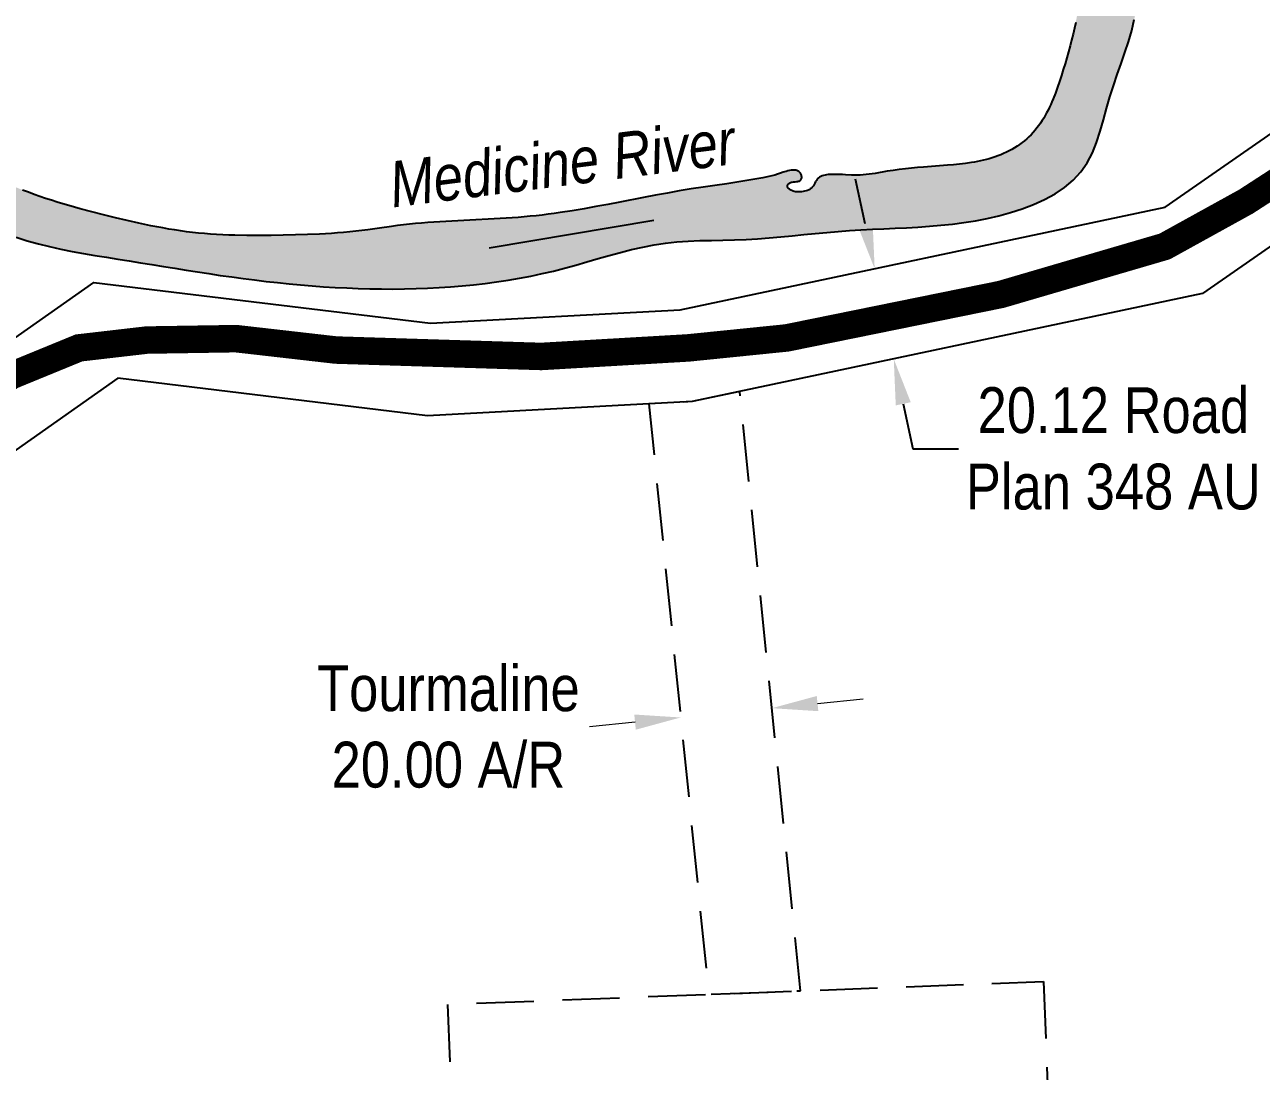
# Model space of a CAD drawing. Extents: x 665644 to 689199, y 5825051 to 5844826.
# Drawn here: x 670833.3 to 671102.9, y 5828367 to 5828595.3 of the extents above; entities that cross this region are included whole.
import ezdxf

# ---------------------------------------------------------------- set-up
doc = ezdxf.new("R2010")
doc.units = 0
doc.header["$LTSCALE"] = 5
doc.header["$PDSIZE"] = 0.5
doc.linetypes.add('foc-ACCESSROAD', pattern=[3.75, 2.5, -1.25])
doc.layers.get('Defpoints').update_dxf_attribs({"color": 9})
for name, color, linetype in [('AS-ROADS', 254, 'Continuous'), ('AS-TELEPHONE', 224, 'foc-TEL'), ('F-AR', 190, 'foc-ACCESSROAD'), ('F-WS', 190, 'foc-ACCESSROAD'), ('L-TITLEDB', 4, 'Continuous'), ('L-TITLEDB-T', 4, 'Continuous'), ('T-WATER', 160, 'Continuous'), ('T-WATER-H', 133, 'Continuous'), ('T-WATER-T', 170, 'Continuous')]:
    doc.layers.add(name, color=color, linetype=linetype)
doc.layers.add('F-AR-T', color=190, linetype='Continuous', lineweight=9)
doc.styles.add('175L', font='ARIALN.TTF', dxfattribs={"height": 20})
doc.styles.add('80CG', font='ARIALN.TTF', dxfattribs={"height": 10})
doc.styles.add('foc-LtypeFont', font='ARIALN.TTF', dxfattribs={"height": 7.35})
doc.linetypes.add('foc-TEL', pattern='A,2,-1,["T",foc-LtypeFont,S=0.2,R=0,X=-0.425,Y=-0.75],-1.24,8', length=12.24)
doc.linetypes.add('foc-TEL-NOLINE', pattern='A,0,-2,["T",foc-LtypeFont,S=0.2,R=0,X=-0.425,Y=-0.75],-10.24', length=12.24)
doc.dimstyles.new('Compass 5 000', dxfattribs={"dimscale": 5, "dimtxt": 9, "dimasz": 2, "dimexe": 0.2, "dimexo": 0.0625, "dimgap": 0.5, "dimtad": 0, "dimtih": 1, "dimtoh": 1, "dimzin": 0, "dimdsep": 46, "dimtxsty": '80CG', "dimcen": 0.1, "dimse1": 1, "dimse2": 1, "dimclrd": 256, "dimclrt": 256, "dimaunit": 1, "dimadec": 4, "dimazin": 0, "dimtfac": 0.06, "dimtofl": 0, "dimtmove": 0, "dimatfit": 1, "dimfxl": 0.2, "dimtolj": 1, "dimtzin": 0, "dimlwd": -1, "dimarcsym": 0})

# ---------------------------------------------------------------- blocks, each defined once
blk = doc.blocks.new('*D2194')
at = {"layer": 'Defpoints', "color": 0, "transparency": 16777216}
for p in [(670976.3, 5828444.19), (670996.48, 5828443.45), (670976.59, 5828441.43)]:
    blk.add_point(p, dxfattribs=at)
at = {"layer": 'F-AR-T', "transparency": 16777216}
for p, q in [((671006.15, 5828447.23), (671016.1, 5828448.24)), ((670966.36, 5828443.18), (670956.41, 5828442.17))]:
    blk.add_line(p, q, dxfattribs=at)
for points in [[(671005.98, 5828448.88), (671006.32, 5828445.57), (670996.2, 5828446.22)], [(670966.19, 5828444.84), (670966.52, 5828441.53), (670976.3, 5828444.19)]]:
    blk.add_solid(points, dxfattribs=at)
at = {"layer": 'F-AR-T', "transparency": 16777216, "insert": (670925.65, 5828442.17), "char_height": 10, "attachment_point": 5, "style": '80CG'}
blk.add_mtext('\\A1;Tourmaline\\P20.00 A/R', dxfattribs=at)
blk = doc.blocks.new('*D2297')
at = {"layer": 'Defpoints', "color": 0, "transparency": 16777216}
for p in [(671027.13, 5828543.88), (671031.3, 5828524.2), (671022.77, 5828522.4)]:
    blk.add_point(p, dxfattribs=at)
at = {"layer": 'L-TITLEDB-T', "transparency": 16777216}
for p, q in [((671016.53, 5828551.86), (671014.46, 5828561.64)), ((671024.84, 5828512.61), (671026.91, 5828502.83)), ((671026.91, 5828502.83), (671036.91, 5828502.83))]:
    blk.add_line(p, q, dxfattribs=at)
for points in [[(671018.16, 5828552.2), (671014.9, 5828551.51), (671018.61, 5828542.07)], [(671026.47, 5828512.96), (671023.21, 5828512.27), (671022.77, 5828522.4)]]:
    blk.add_solid(points, dxfattribs=at)
at = {"layer": 'L-TITLEDB-T', "transparency": 16777216, "insert": (671070.66, 5828502.83), "char_height": 10, "attachment_point": 5, "style": '80CG'}
blk.add_mtext('\\A1;20.12 Road\\PPlan 348 AU', dxfattribs=at)

msp = doc.modelspace()

# ---------------------------------------------------------------- hatches: boundary and pattern name
at = {"layer": 'T-WATER-H'}
h = msp.add_hatch(color=256, dxfattribs=at)
h.dxf.hatch_style = 1
edge = h.paths.add_edge_path()
edge.add_line((670617.934, 5827775.33), (670629.871, 5827775.733))
edge.add_spline(control_points=[(670629.871, 5827775.733), (670628.881, 5827780.943), (670627.306, 5827789.236), (670624.719, 5827800.518), (670618.419, 5827806.898), (670612.289, 5827812.766), (670604.15, 5827812.705), (670599.313, 5827819.408), (670590.954, 5827818.029), (670583.634, 5827819.294), (670577.618, 5827817.352), (670572.39, 5827815.282), (670567.053, 5827814.135), (670561.736, 5827812.325), (670555.479, 5827811.001), (670549.341, 5827808.89), (670543.147, 5827808.544), (670538.302, 5827808.19), (670533.864, 5827807.84), (670529.925, 5827809.233), (670527.383, 5827811.594), (670520.982, 5827815.784), (670506.714, 5827819.661), (670505.334, 5827836.608), (670500.607, 5827850.658), (670499.854, 5827862.537), (670494.676, 5827873.105), (670492.672, 5827882.666), (670490.732, 5827894.315), (670487.135, 5827909.776), (670484.799, 5827926.359), (670476.764, 5827941.493), (670467.775, 5827954.673), (670455.912, 5827966.55), (670442.023, 5827973.905), (670429.463, 5827982.058), (670415.029, 5827984.392), (670401.434, 5827983.338), (670386.917, 5827990.533), (670374.182, 5827998.145), (670364.839, 5828008.053), (670360.977, 5828016.195), (670360.769, 5828024.437), (670365.106, 5828031.38), (670369.863, 5828039.709), (670379.822, 5828047.02), (670391.736, 5828060.055), (670409.088, 5828071.062), (670428.551, 5828082.643), (670437.562, 5828107.31), (670456.593, 5828124.377), (670468.346, 5828147.445), (670469.95, 5828170.316), (670483.659, 5828186.862), (670493.21, 5828207.671), (670508.664, 5828219.725), (670521.5, 5828233.271), (670528.249, 5828248.866), (670541.952, 5828264.95), (670555.549, 5828285.517), (670565.892, 5828304.584), (670573.626, 5828320.429), (670582.867, 5828329.428), (670597.868, 5828334.788), (670601.719, 5828348.787), (670606.119, 5828362.407), (670608.509, 5828376.65), (670614.759, 5828389.05), (670613.428, 5828401.033), (670615.169, 5828411.582), (670611.463, 5828424.256), (670603.679, 5828437.492), (670588.589, 5828439.046), (670578.097, 5828444.462), (670568.507, 5828444.02), (670554.732, 5828439.179), (670535.274, 5828431.414), (670520.837, 5828411.181), (670508.032, 5828399.53), (670498.792, 5828385.305), (670479.626, 5828383.87), (670460.553, 5828382.647), (670438.384, 5828386.274), (670420.807, 5828391.746), (670400.798, 5828397.542), (670383.721, 5828411.058), (670384.969, 5828437.004), (670382.269, 5828465.674), (670385.25, 5828493.987), (670400.885, 5828521.864), (670427.342, 5828530.888), (670448.844, 5828544.489), (670461.568, 5828556.331), (670467.087, 5828569.019), (670474.189, 5828579.677), (670483.879, 5828584.95), (670492.549, 5828585.526), (670500.772, 5828583.869), (670512.161, 5828583.552), (670525.751, 5828582.291), (670545.491, 5828583.758), (670566.837, 5828580.526), (670590.249, 5828581.579), (670613.64, 5828582.44), (670638.416, 5828576.835), (670653.912, 5828592.898), (670673.691, 5828592.109), (670695.248, 5828592.786), (670718.638, 5828589.136), (670738.442, 5828583.03), (670752.158, 5828575.955), (670766.83, 5828566.865), (670781.439, 5828564.733), (670796.829, 5828566.15), (670809.155, 5828559.745), (670821.566, 5828552.424), (670837.035, 5828546.694), (670856.796, 5828543.782), (670884.282, 5828538.988), (670916.132, 5828536.573), (670947.584, 5828540.184), (670970.284, 5828548.572), (670991.77, 5828547.997), (671015.859, 5828551.361), (671041.454, 5828550.642), (671065.947, 5828560.89), (671069.681, 5828582.512), (671077.844, 5828598.1), (671074.02, 5828614.328), (671083.656, 5828623.845), (671096.656, 5828635.26), (671092.595, 5828655.859), (671104.402, 5828667.742), (671114.458, 5828673.242), (671123.654, 5828681.226), (671129.779, 5828691.182), (671127.686, 5828701.581), (671132.466, 5828707.444), (671136.393, 5828712.979), (671136.952, 5828722.077), (671149.709, 5828726.157), (671152.753, 5828739.185), (671164.356, 5828748.026), (671176.847, 5828753.444), (671184.762, 5828766.473), (671185.918, 5828779.215), (671187.478, 5828791.035), (671182.102, 5828799.096), (671177.221, 5828803.664), (671172.536, 5828807.752), (671169.624, 5828812.021), (671166.532, 5828814.417), (671166.052, 5828816.185), (671165.953, 5828816.551)], knot_values=[0, 0, 0, 0, 16.0422276, 25.5291608, 33.6747877, 42.5967561, 49.9188889, 55.9885494, 64.7203036, 72.5950876, 78.3637044, 83.240124, 89.5264364, 94.663531, 100.0736036, 108.7059345, 113.9776498, 118.5819782, 123.3386262, 127.1780434, 130.6875014, 133.6439275, 150.2249711, 169.8218791, 177.8159522, 195.4022117, 204.535722, 212.805671, 224.5809601, 239.980648, 260.4999978, 274.2106111, 290.8829351, 308.3945754, 323.7796224, 337.9417061, 352.8033315, 366.7693326, 377.9471903, 400.3787237, 411.2994775, 418.1242255, 427.1400769, 434.4718792, 442.2936996, 455.7517827, 470.8064577, 495.0824917, 517.6160821, 535.9038888, 570.9632868, 592.8584979, 611.8866825, 637.797782, 655.0533139, 679.8842743, 695.3094898, 710.5731066, 730.1841679, 758.3284968, 784.424392, 795.2809445, 811.0447802, 821.8974535, 840.8129537, 849.809625, 865.5500875, 883.9799243, 889.5267413, 901.3384529, 915.4695249, 928.7774377, 943.9445868, 957.7857442, 963.6438083, 972.0943965, 1001.6142086, 1024.0749797, 1044.8643111, 1054.11921, 1072.9281392, 1096.7623625, 1113.2508135, 1139.5628872, 1151.8401537, 1176.4023378, 1196.6479407, 1225.4702497, 1264.5194068, 1279.2472043, 1318.8238113, 1342.4687099, 1356.3433847, 1369.8675578, 1383.6944423, 1393.9071571, 1401.655878, 1409.2763816, 1418.9907027, 1435.7666442, 1450.1621061, 1478.1468779, 1500.1619076, 1520.0389577, 1549.4511657, 1569.1536376, 1579.5236462, 1607.0295405, 1634.6309184, 1649.800246, 1669.0459802, 1680.8045499, 1701.2586573, 1711.9376917, 1726.4567505, 1741.3746877, 1755.5630961, 1775.4729493, 1801.1567692, 1839.3373461, 1870.8179407, 1895.5193039, 1910.8108224, 1934.8048207, 1967.9865793, 1989.3168555, 2005.2098653, 2029.9725991, 2041.5316948, 2050.0722964, 2068.281538, 2090.7648732, 2103.5716597, 2115.4153943, 2125.303336, 2140.1747798, 2147.5644644, 2154.9989347, 2161.4759937, 2167.9710602, 2180.0006027, 2194.8996256, 2204.5542421, 2222.684334, 2234.8508047, 2247.8613086, 2261.327636, 2268.6211889, 2275.8208631, 2281.5122007, 2287.1051846, 2291.4156427, 2292.5433231, 2292.5433231, 2292.5433231, 2292.5433231], degree=3, periodic=0)
edge.add_line((671165.953, 5828816.551), (671151.417, 5828816.042))
edge.add_spline(control_points=[(671151.417, 5828816.042), (671151.571, 5828815.794), (671151.725, 5828815.545), (671151.879, 5828815.297), (671153.26, 5828813.076), (671155.693, 5828809.162), (671160.431, 5828805.078), (671164.497, 5828801.866), (671168.482, 5828798.414), (671172.024, 5828792.238), (671171.167, 5828784.715), (671173.241, 5828778.088), (671173.952, 5828771.938), (671167.596, 5828767.394), (671163.211, 5828762.273), (671157.106, 5828755.349), (671147.971, 5828750.258), (671144.095, 5828739.612), (671135.961, 5828731.441), (671131.254, 5828724.435), (671124.401, 5828720.425), (671122.823, 5828716.19), (671121.348, 5828713.105), (671118.742, 5828709.139), (671107.604, 5828711.063), (671114.523, 5828707.226), (671120.027, 5828707.334), (671118.648, 5828699.372), (671116.126, 5828693.988), (671111.302, 5828692.827), (671105.41, 5828685.914), (671098.034, 5828674.517), (671087.157, 5828664.517), (671082.458, 5828652), (671076.27, 5828652.467), (671071.919, 5828652.737), (671069.92, 5828647.246), (671062.697, 5828639.049), (671064.203, 5828621.996), (671064.396, 5828602.787), (671060.243, 5828585.977), (671054.92, 5828571.752), (671044.541, 5828565.569), (671033.823, 5828564.528), (671023.723, 5828563.959), (671015.507, 5828562.153), (671010.349, 5828562.825), (671006.015, 5828562.436), (671005.168, 5828559.4), (671002.751, 5828558.803), (671000.994, 5828558.807), (670999.298, 5828559.727), (671000.175, 5828561.29), (671001.573, 5828560.855), (671002.893, 5828561.624), (671002.389, 5828563.984), (670999.66, 5828563.511), (670997.268, 5828562.594), (670990.373, 5828561.058), (670980.39, 5828559.922), (670963.771, 5828556.819), (670945.453, 5828552.998), (670927.107, 5828552.737), (670914.802, 5828551.601), (670902.688, 5828549.649), (670888.549, 5828549.287), (670869.822, 5828549.365), (670852.085, 5828553.294), (670833.509, 5828558.255), (670819.706, 5828565.21), (670813.495, 5828573.355), (670807.763, 5828576.397), (670797.65, 5828576.55), (670786.451, 5828577.6), (670772.279, 5828577.859), (670760.051, 5828585.02), (670746.597, 5828589.774), (670733.587, 5828595.09), (670716.692, 5828600.329), (670692.612, 5828599.313), (670669.71, 5828603.012), (670652.946, 5828602.704), (670644.376, 5828600.567), (670636.724, 5828598.783), (670628.874, 5828594.623), (670619.478, 5828592.278), (670609.778, 5828594.54), (670599.414, 5828594.301), (670590.053, 5828595.702), (670582.169, 5828595.211), (670576.731, 5828597.713), (670571.339, 5828598.241), (670568.305, 5828602.188), (670562.978, 5828600.973), (670558.692, 5828598.032), (670553.906, 5828596.281), (670548.032, 5828593.964), (670541.109, 5828596.984), (670533.401, 5828595.195), (670527.011, 5828596.131), (670515.409, 5828598.7), (670498.036, 5828596.302), (670476.284, 5828589.8), (670466.001, 5828576.8), (670458.905, 5828571.129), (670455.173, 5828568.254), (670457.483, 5828563.648), (670451.961, 5828560.442), (670437.526, 5828556.426), (670422.921, 5828537.677), (670400.683, 5828534.373), (670396.245, 5828524.169), (670391.188, 5828525.569), (670391.471, 5828531.465), (670388.232, 5828539.426), (670391.362, 5828552.356), (670382.032, 5828564.145), (670389.373, 5828580.278), (670388.783, 5828596.052), (670388.1, 5828611.724), (670387.067, 5828621.48), (670389.72, 5828628.896), (670391.654, 5828635.008), (670395.213, 5828640.998), (670400.99, 5828641.907), (670405.226, 5828641.562), (670409.063, 5828638.648), (670411.849, 5828631.219), (670411.476, 5828621.773), (670412.851, 5828612.152), (670413.99, 5828604.502), (670420.211, 5828602.28), (670423.736, 5828607.157), (670421.368, 5828614.362), (670420.565, 5828622.283), (670423.401, 5828630.055), (670427.412, 5828634.392), (670431.705, 5828639.56), (670429.17, 5828644.283), (670427.119, 5828648.68), (670422.168, 5828649.945), (670416.295, 5828650.962), (670409.326, 5828651.268), (670401.839, 5828651.314), (670395.471, 5828650.866), (670387.48, 5828649.937), (670385.569, 5828642.458), (670381.485, 5828635.977), (670378.947, 5828628.64), (670379.072, 5828618.764), (670379.486, 5828607.492), (670378.593, 5828596.442), (670375.87, 5828585.766), (670379.915, 5828574.5), (670374.963, 5828556.145), (670382.107, 5828536.583), (670382.513, 5828516.676), (670381.947, 5828501.898), (670379.229, 5828487.287), (670373.64, 5828468.73), (670374.452, 5828446.413), (670369.859, 5828421.796), (670381.39, 5828403.497), (670395.12, 5828389.822), (670419.951, 5828382.383), (670448.099, 5828374.484), (670481.199, 5828370.366), (670508.574, 5828382.552), (670527.805, 5828402.606), (670544.056, 5828426.997), (670570.403, 5828428.95), (670591.119, 5828432.121), (670605.48, 5828420.602), (670605.393, 5828404.103), (670604.169, 5828387.429), (670597.039, 5828370.162), (670594.179, 5828353.696), (670583.863, 5828344.299), (670577.22, 5828334.397), (670561.241, 5828325.983), (670557.08, 5828304.22), (670542.081, 5828288.536), (670534.736, 5828276.907), (670531.792, 5828266.605), (670521.894, 5828260.988), (670518.778, 5828246.772), (670504.738, 5828238.786), (670500.356, 5828225.966), (670488.05, 5828219.657), (670482.801, 5828205.274), (670471.111, 5828193.445), (670464.487, 5828171.868), (670453.013, 5828148.517), (670441.479, 5828125.145), (670426.881, 5828109.427), (670412.994, 5828094.527), (670393.996, 5828078.769), (670379.633, 5828063.54), (670364.411, 5828057.384), (670353.227, 5828053.541), (670344.996, 5828044.492), (670339.443, 5828033.888), (670343.556, 5828023.389), (670346.586, 5828013.439), (670356.773, 5828004.346), (670366.895, 5827993.178), (670376.958, 5827980.245), (670387.322, 5827970.593), (670400.698, 5827974.367), (670413.409, 5827966.885), (670430.334, 5827967.291), (670443.87, 5827952.741), (670462.267, 5827943.972), (670470.024, 5827922.379), (670480.057, 5827903.268), (670484.161, 5827878.638), (670484.427, 5827856.837), (670488.589, 5827839.597), (670495.055, 5827829.097), (670498.952, 5827815.568), (670510.312, 5827804.955), (670522.775, 5827798.591), (670532.477, 5827795.65), (670540.518, 5827796.069), (670547.893, 5827796.545), (670556.264, 5827797.538), (670565.959, 5827800.73), (670576.487, 5827802.595), (670586.433, 5827805.334), (670594.601, 5827801.89), (670602.764, 5827796.152), (670613.652, 5827791.631), (670619.764, 5827785.416), (670617.694, 5827776.051), (670617.934, 5827775.33)], knot_values=[-0.8709324, -0.8709324, -0.8709324, -0.8709324, 0, 0, 0, 7.7918679, 13.7340843, 18.6098685, 23.3711644, 29.5091878, 39.090954, 44.8607757, 50.9112786, 55.4059522, 66.7159289, 71.6476072, 82.9695303, 96.8462854, 103.751623, 117.4621731, 121.7696668, 126.7683228, 130.4356253, 132.0905318, 141.0006575, 144.9454449, 148.1045992, 156.6138916, 160.7461015, 166.2536715, 169.878417, 187.7084612, 206.3293396, 216.3553157, 220.7698822, 223.96386, 228.1718248, 235.9083786, 257.1939584, 274.3576713, 294.5209609, 309.1130181, 317.8047666, 329.1304461, 340.9956933, 348.4419604, 353.6932474, 357.2753927, 359.6399669, 361.9243654, 363.8994406, 365.4112797, 366.1444705, 368.3327418, 368.9240141, 370.4084173, 373.5420451, 375.0980175, 378.4792959, 394.3328121, 405.4970136, 429.1181616, 450.3176824, 460.3712848, 466.1703074, 487.1053614, 502.6952676, 522.2218405, 541.2150087, 560.7904107, 566.7047606, 571.5476444, 579.6447163, 596.488037, 605.7098146, 621.5176865, 637.7810457, 648.6849375, 663.6894411, 690.3922802, 720.0185739, 733.3205579, 740.205423, 746.4917641, 756.7864567, 766.8224896, 774.5940491, 786.2580882, 797.7688932, 803.0201807, 809.5086572, 815.5301298, 818.3226413, 823.254236, 829.3422166, 834.4895839, 838.4327535, 847.8521965, 855.0859229, 861.6795093, 867.0195952, 890.6956733, 913.2337364, 933.189144, 937.8504274, 941.69225, 945.3134798, 949.9572785, 957.1755504, 992.7577716, 1014.2189352, 1018.0607451, 1021.8008652, 1025.499267, 1033.8580052, 1047.8449819, 1062.4130736, 1072.8699461, 1097.2662768, 1109.4144157, 1120.2334374, 1126.0432005, 1132.6821194, 1139.9298711, 1144.9825735, 1149.2972837, 1152.3476216, 1158.8745019, 1172.038627, 1180.293712, 1188.8185453, 1192.876109, 1196.3620888, 1204.0822346, 1214.2574502, 1220.0139129, 1228.081387, 1232.4959019, 1238.3056809, 1242.2165841, 1246.6326586, 1252.4570823, 1260.5092273, 1267.3982036, 1274.7955649, 1280.2056415, 1289.5407151, 1294.3819914, 1303.7133019, 1312.0798931, 1323.883587, 1337.5524398, 1345.3419711, 1356.2846192, 1371.8437168, 1400.1973307, 1416.2828564, 1431.4730911, 1444.4637752, 1460.8058412, 1489.1476569, 1511.4510294, 1532.7929917, 1550.5519012, 1568.6740703, 1608.8791484, 1639.5868552, 1665.9038809, 1694.8945637, 1723.6528589, 1747.3317477, 1770.1456436, 1784.7719206, 1794.9998816, 1817.6495399, 1835.0179761, 1850.8814999, 1866.0407758, 1875.4669827, 1886.3557668, 1917.9198731, 1934.5148379, 1951.0485584, 1959.2604827, 1964.9717197, 1983.5573326, 1998.1686122, 2010.6301284, 2021.695009, 2037.1622251, 2054.3634583, 2070.6817544, 2103.641581, 2132.9448839, 2147.937752, 2167.7675194, 2193.9440454, 2222.3970491, 2228.6422516, 2243.109696, 2257.1433578, 2264.484153, 2277.5048179, 2288.4410333, 2295.3334715, 2317.7254323, 2333.4293821, 2345.9379589, 2355.9487348, 2371.4713709, 2388.0704823, 2403.5210569, 2428.3889831, 2446.2054571, 2469.6054932, 2493.4923474, 2519.8876991, 2535.2001624, 2545.8312853, 2556.6388107, 2576.8807026, 2589.7900761, 2598.7810986, 2606.8182129, 2613.7246895, 2621.0083916, 2632.0280381, 2644.1254397, 2653.4038338, 2661.9103612, 2669.4202243, 2683.7590291, 2695.2781556, 2698.8741103, 2698.8741103, 2698.8741103, 2698.8741103], degree=3, periodic=0)

# ---------------------------------------------------------------- linework, layer by layer
at = {"layer": 'AS-ROADS', "const_width": 6, "flags": 128}
msp.add_lwpolyline([(671115.512, 5828567.057), (671099.601, 5828556.742), (671081.857, 5828546.941), (671046.143, 5828536.478), (670999.447, 5828526.989), (670977.967, 5828524.811), (670945.902, 5828522.945), (670901.128, 5828524.343), (670879.337, 5828526.832), (670859.88, 5828526.52), (670845.093, 5828524.809), (670830.306, 5828518.742), (670805.648, 5828500.478)], dxfattribs=at)
at = {"layer": 'AS-TELEPHONE', "linetype": 'foc-TEL-NOLINE', "flags": 128}
msp.add_lwpolyline([(670646.134, 5828472.275), (670781.323, 5828491.925), (670848.349, 5828539.076), (670921.754, 5828530.2), (670976.179, 5828533.088), (671081.991, 5828555.495), (671134.59, 5828592.086), (671178.112, 5828696.781)], dxfattribs=at)
at = {"layer": 'F-AR', "flags": 128}
msp.add_lwpolyline([(670989.188, 5828515.285), (670978.807, 5828513.087), (670969.359, 5828512.585), (670982.437, 5828383.803), (671002.462, 5828384.577)], close=True, dxfattribs=at)
at = {"layer": 'F-WS', "flags": 128}
msp.add_lwpolyline([(671055.432, 5828386.626), (671059.684, 5828276.708), (670949.766, 5828272.456), (670929.781, 5828271.683), (670925.529, 5828381.601), (670945.514, 5828382.374), (671002.462, 5828384.577)], close=True, dxfattribs=at)
at = {"layer": 'L-TITLEDB', "flags": 128}
msp.add_lwpolyline([(670646.134, 5828472.275), (670781.323, 5828491.925), (670848.349, 5828539.076), (670921.754, 5828530.2), (670976.179, 5828533.088), (671081.991, 5828555.495), (671134.59, 5828592.086), (671178.112, 5828696.781), (671200.209, 5828697.554), (671150.897, 5828578.934), (671090.132, 5828536.66), (670978.807, 5828513.087), (670921.073, 5828510.022), (670853.599, 5828518.182), (670788.962, 5828472.712), (670646.851, 5828452.057)], close=True, dxfattribs=at)
at = {"layer": 'T-WATER', "flags": 128}
for points in [[(670831.413, 5828548.944), (670833.821, 5828548.192), (670836.248, 5828547.515), (670838.692, 5828546.909), (670841.148, 5828546.365), (670843.616, 5828545.872), (670846.092, 5828545.419), (670848.575, 5828544.996), (670851.062, 5828544.592), (670853.55, 5828544.198), (670856.037, 5828543.802), (670858.523, 5828543.401), (670861.007, 5828542.996), (670863.491, 5828542.59), (670865.975, 5828542.187), (670868.459, 5828541.787), (670870.944, 5828541.395), (670873.43, 5828541.011), (670875.919, 5828540.64), (670878.41, 5828540.284), (670880.904, 5828539.944), (670883.402, 5828539.624), (670885.903, 5828539.324), (670888.406, 5828539.045), (670890.913, 5828538.789), (670893.422, 5828538.556), (670895.933, 5828538.347), (670898.446, 5828538.164), (670900.961, 5828538.008), (670903.477, 5828537.879), (670905.994, 5828537.778), (670908.512, 5828537.707), (670911.031, 5828537.667), (670913.55, 5828537.659), (670916.069, 5828537.683), (670918.588, 5828537.741), (670921.107, 5828537.834), (670923.624, 5828537.963), (670926.139, 5828538.13), (670928.651, 5828538.336), (670931.159, 5828538.583), (670933.663, 5828538.873), (670936.162, 5828539.206), (670938.654, 5828539.585), (670941.139, 5828540.01), (670943.616, 5828540.484), (670946.085, 5828541.008), (670948.544, 5828541.583), (670950.994, 5828542.21), (670953.434, 5828542.881), (670955.868, 5828543.576), (670958.299, 5828544.28), (670960.729, 5828544.974), (670963.162, 5828545.64), (670965.6, 5828546.261), (670968.046, 5828546.819), (670970.503, 5828547.297), (670972.974, 5828547.676), (670975.46, 5828547.943), (670977.962, 5828548.112), (670980.475, 5828548.212), (670982.996, 5828548.27), (670985.521, 5828548.316), (670988.047, 5828548.378), (670990.572, 5828548.483), (670993.093, 5828548.635), (670995.611, 5828548.824), (670998.125, 5828549.041), (671000.635, 5828549.277), (671003.142, 5828549.522), (671005.645, 5828549.766), (671008.144, 5828550.001), (671010.639, 5828550.216), (671013.13, 5828550.402), (671015.617, 5828550.555), (671018.101, 5828550.684), (671020.585, 5828550.799), (671023.068, 5828550.912), (671025.554, 5828551.034), (671028.043, 5828551.176), (671030.537, 5828551.348), (671033.037, 5828551.562), (671035.545, 5828551.828), (671038.063, 5828552.158), (671040.591, 5828552.563), (671043.131, 5828553.053), (671045.685, 5828553.64), (671048.248, 5828554.334), (671050.791, 5828555.148), (671053.278, 5828556.093), (671055.672, 5828557.18), (671057.936, 5828558.422), (671060.034, 5828559.83), (671061.93, 5828561.416), (671063.587, 5828563.192), (671064.971, 5828565.169), (671066.094, 5828567.332), (671067.013, 5828569.642), (671067.791, 5828572.06), (671068.487, 5828574.544), (671069.162, 5828577.054), (671069.877, 5828579.55), (671070.667, 5828582.007), (671071.506, 5828584.429), (671072.358, 5828586.83), (671073.19, 5828589.221), (671073.966, 5828591.612), (671074.652, 5828594.016), (671075.212, 5828596.444)], [(671062.447, 5828595.808), (671062.168, 5828594.523), (671061.87, 5828593.238), (671061.555, 5828591.954), (671061.223, 5828590.669), (671060.875, 5828589.383), (671060.512, 5828588.097), (671060.133, 5828586.811), (671059.74, 5828585.524), (671059.334, 5828584.236), (671058.914, 5828582.947), (671058.475, 5828581.663), (671058.013, 5828580.39), (671057.52, 5828579.133), (671057.26, 5828578.513), (671056.99, 5828577.9), (671056.71, 5828577.293), (671056.419, 5828576.695), (671056.115, 5828576.106), (671055.799, 5828575.526), (671055.468, 5828574.956), (671055.124, 5828574.397), (671054.764, 5828573.851), (671054.389, 5828573.316), (671053.997, 5828572.796), (671053.588, 5828572.289), (671053.16, 5828571.797), (671052.714, 5828571.321), (671052.248, 5828570.861), (671051.763, 5828570.418), (671051.26, 5828569.992), (671050.74, 5828569.583), (671050.205, 5828569.192), (671049.655, 5828568.818), (671049.092, 5828568.461), (671048.517, 5828568.123), (671047.931, 5828567.802), (671047.335, 5828567.5), (671046.73, 5828567.216), (671046.117, 5828566.951), (671045.498, 5828566.704), (671044.874, 5828566.477), (671044.246, 5828566.267), (671043.613, 5828566.076), (671042.976, 5828565.9), (671042.335, 5828565.741), (671041.691, 5828565.595), (671041.045, 5828565.463), (671040.395, 5828565.344), (671039.743, 5828565.235), (671038.434, 5828565.049), (671037.119, 5828564.896), (671035.801, 5828564.769), (671034.483, 5828564.658), (671031.853, 5828564.46), (671029.23, 5828564.26), (671027.92, 5828564.149), (671026.61, 5828564.027), (671025.299, 5828563.887), (671023.987, 5828563.728), (671022.674, 5828563.544), (671021.358, 5828563.333), (671018.728, 5828562.889), (671017.419, 5828562.699), (671016.768, 5828562.621), (671016.119, 5828562.559), (671015.474, 5828562.515), (671014.831, 5828562.492), (671014.192, 5828562.491), (671013.553, 5828562.508), (671012.264, 5828562.572), (671011.608, 5828562.607), (671010.94, 5828562.636), (671010.257, 5828562.655), (671009.557, 5828562.656), (671008.842, 5828562.631), (671008.485, 5828562.603), (671008.134, 5828562.56), (671007.791, 5828562.499), (671007.461, 5828562.419), (671007.145, 5828562.315), (671006.848, 5828562.185), (671006.574, 5828562.027), (671006.446, 5828561.936), (671006.324, 5828561.837), (671006.21, 5828561.729), (671006.103, 5828561.612), (671005.91, 5828561.355), (671005.736, 5828561.074), (671005.573, 5828560.78), (671005.409, 5828560.484), (671005.236, 5828560.197), (671005.045, 5828559.928), (671004.939, 5828559.804), (671004.826, 5828559.688), (671004.703, 5828559.582), (671004.572, 5828559.485), (671004.434, 5828559.398), (671004.29, 5828559.318), (671003.984, 5828559.182), (671003.662, 5828559.074), (671003.33, 5828558.99), (671002.995, 5828558.927), (671002.664, 5828558.88), (671002.34, 5828558.85), (671002.02, 5828558.838), (671001.699, 5828558.849), (671001.374, 5828558.889), (671001.038, 5828558.961), (671000.866, 5828559.01), (671000.689, 5828559.07), (671000.332, 5828559.219), (671000.162, 5828559.308), (671000.005, 5828559.408), (670999.867, 5828559.517), (670999.751, 5828559.637), (670999.664, 5828559.766), (670999.611, 5828559.905), (670999.598, 5828559.979), (670999.596, 5828560.055), (670999.623, 5828560.211), (670999.685, 5828560.369), (670999.775, 5828560.518), (670999.886, 5828560.652), (671000.01, 5828560.762), (671000.145, 5828560.849), (671000.289, 5828560.914), (671000.441, 5828560.961), (671000.6, 5828560.995), (671000.932, 5828561.032), (671001.275, 5828561.053), (671001.621, 5828561.083), (671001.792, 5828561.11), (671001.959, 5828561.15), (671002.122, 5828561.206), (671002.276, 5828561.28), (671002.415, 5828561.373), (671002.53, 5828561.486), (671002.616, 5828561.62), (671002.672, 5828561.772), (671002.7, 5828561.937), (671002.702, 5828562.111), (671002.681, 5828562.289), (671002.638, 5828562.467), (671002.576, 5828562.641), (671002.497, 5828562.806), (671002.404, 5828562.957), (671002.297, 5828563.091), (671002.179, 5828563.208), (671002.051, 5828563.307), (671001.913, 5828563.39), (671001.766, 5828563.457), (671001.612, 5828563.511), (671001.45, 5828563.551), (671001.283, 5828563.579), (671001.11, 5828563.595), (671000.753, 5828563.596), (671000.387, 5828563.562), (671000.018, 5828563.5), (670999.655, 5828563.418), (670999.303, 5828563.323), (670998.97, 5828563.221), (670998.652, 5828563.116), (670998.041, 5828562.905), (670997.431, 5828562.707), (670996.805, 5828562.528), (670996.167, 5828562.365), (670995.519, 5828562.214), (670994.212, 5828561.94), (670992.904, 5828561.687), (670991.598, 5828561.451), (670990.293, 5828561.229), (670988.989, 5828561.019), (670986.385, 5828560.626), (670983.784, 5828560.252), (670981.186, 5828559.877), (670978.59, 5828559.483), (670975.993, 5828559.056), (670973.398, 5828558.599), (670970.803, 5828558.12), (670968.209, 5828557.624), (670963.023, 5828556.613), (670960.43, 5828556.112), (670957.836, 5828555.625), (670955.239, 5828555.158), (670952.64, 5828554.719), (670950.036, 5828554.317), (670948.733, 5828554.131), (670947.428, 5828553.957), (670946.122, 5828553.796), (670944.814, 5828553.649), (670943.505, 5828553.516), (670942.194, 5828553.396), (670940.882, 5828553.289), (670939.568, 5828553.192), (670936.938, 5828553.025), (670934.305, 5828552.883), (670931.67, 5828552.755), (670926.398, 5828552.492), (670923.764, 5828552.335), (670921.133, 5828552.145), (670919.819, 5828552.035), (670918.506, 5828551.915), (670917.194, 5828551.783), (670915.884, 5828551.639), (670914.575, 5828551.481), (670913.268, 5828551.309), (670910.659, 5828550.933), (670908.049, 5828550.559), (670906.742, 5828550.391), (670905.434, 5828550.24), (670904.123, 5828550.104), (670902.812, 5828549.984), (670901.499, 5828549.877), (670900.184, 5828549.783), (670898.868, 5828549.702), (670897.552, 5828549.631), (670894.915, 5828549.521), (670892.276, 5828549.444), (670889.635, 5828549.394), (670886.993, 5828549.363), (670884.35, 5828549.347), (670881.709, 5828549.353), (670879.07, 5828549.394), (670877.752, 5828549.432), (670876.435, 5828549.483), (670875.119, 5828549.549), (670873.805, 5828549.632), (670872.492, 5828549.733), (670871.181, 5828549.853), (670869.872, 5828549.994), (670868.565, 5828550.154), (670867.259, 5828550.334), (670865.956, 5828550.531), (670864.654, 5828550.745), (670863.354, 5828550.973), (670862.057, 5828551.216), (670860.761, 5828551.472), (670859.468, 5828551.739), (670858.176, 5828552.016), (670855.6, 5828552.597), (670853.032, 5828553.206), (670850.472, 5828553.833), (670847.921, 5828554.479), (670845.379, 5828555.153), (670842.847, 5828555.864), (670841.584, 5828556.235), (670840.324, 5828556.62), (670839.066, 5828557.017), (670837.81, 5828557.429), (670836.557, 5828557.857), (670835.307, 5828558.302), (670834.059, 5828558.764), (670832.814, 5828559.245)]]:
    msp.add_lwpolyline(points, dxfattribs=at)

# ---------------------------------------------------------------- texts
at = {"layer": 'T-WATER-T', "insert": (670912.263, 5828565.338), "char_height": 10, "attachment_point": 1, "rotation": 7.26072, "style": '175L'}
msp.add_mtext_dynamic_manual_height_columns('{\\fArial Narrow|b0|i1|c0|p34;Medicine River}', width=76.85307, gutter_width=100, heights=[0], dxfattribs=at)

# ---------------------------------------------------------------- dimensions: what is measured, and where the dimension line sits
at = {"layer": 'F-AR-T'}
dim = msp.add_aligned_dim(p1=(670996.483, 5828443.451), p2=(670976.585, 5828441.43), distance=-2.779, text='Tourmaline\\P20.00 A/R', dimstyle='Compass 5 000', dxfattribs=at)
dim.commit()
dim.dimension.update_dxf_attribs({"geometry": '*D2194', "text_midpoint": (670925.65, 5828442.174)})
at = {"layer": 'L-TITLEDB-T', "color": 3}
dim = msp.add_aligned_dim(p1=(671027.132, 5828543.878), p2=(671031.298, 5828524.202), distance=-8.715, text='20.12 Road\\PPlan 348 AU', dimstyle='Compass 5 000', dxfattribs=at)
dim.commit()
dim.dimension.update_dxf_attribs({"geometry": '*D2297', "text_midpoint": (671070.663, 5828502.83)})

# ---------------------------------------------------------------- leaders
at = {"layer": 'T-WATER-T'}
msp.add_leader([(670934.533, 5828546.622), (670970.444, 5828552.696)], dimstyle='Compass 5 000', dxfattribs=at)

doc.saveas('drawing.dxf')
